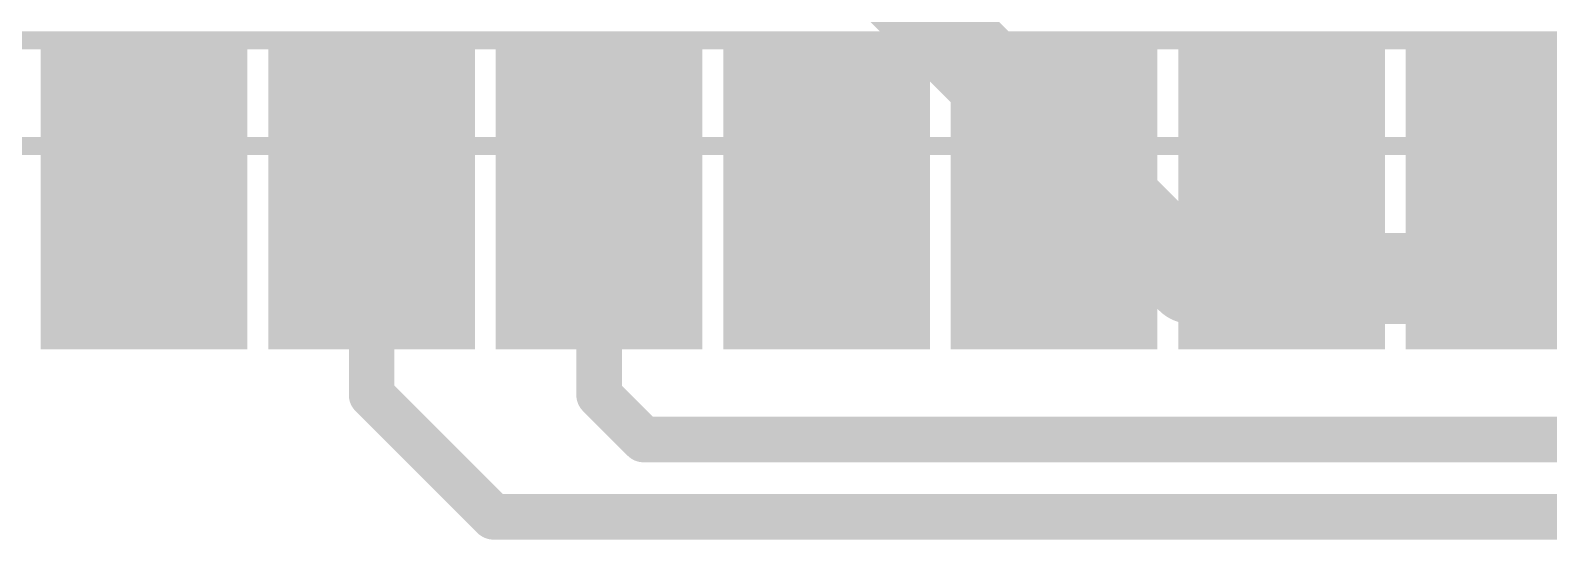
# Model space of a CAD drawing. Header units: millimetres. Extents: x -0.2 to 11.1, y -5.4 to 4.7.
# Drawn here: x 0.4108 to 0.7445, y 0.8638 to 0.9758 of the extents above; entities that cross this region are included whole.
import ezdxf

# ---------------------------------------------------------------- set-up
doc = ezdxf.new("R2010")
doc.units = ezdxf.units.MM
doc.header["$MEASUREMENT"] = 0
for name, color, linetype in [('BottomLayer', 5, 'Continuous'), ('Mechanical1', 6, 'Continuous'), ('Mechanical3', 76, 'Continuous'), ('Mechanical5', 56, 'Continuous'), ('TopLayer', 1, 'Continuous'), ('TopPaste', 8, 'Continuous'), ('TopSolder', 216, 'Continuous')]:
    doc.layers.add(name, color=color, linetype=linetype)

# ---------------------------------------------------------------- blocks, each defined once
blk = doc.blocks.new('ESP32_WROOM_32_9')
at = {"layer": 'TopLayer'}
for points in [[(0.31457, 0.23169), (0.31457, 0.26712), (0.37362, 0.26712), (0.37362, 0.23169)], [(0.31457, 0.18169), (0.31457, 0.21712), (0.37362, 0.21712), (0.37362, 0.18169)], [(0.31457, 0.13169), (0.31457, 0.16712), (0.37362, 0.16712), (0.37362, 0.13169)], [(0.31457, 0.08169), (0.31457, 0.11712), (0.37362, 0.11712), (0.37362, 0.08169)], [(0.31457, 0.03169), (0.31457, 0.06712), (0.37362, 0.06712), (0.37362, 0.03169)], [(0.31457, -0.01831), (0.31457, 0.01712), (0.37362, 0.01712), (0.37362, -0.01831)], [(0.31457, -0.06831), (0.31457, -0.03288), (0.37362, -0.03288), (0.37362, -0.06831)]]:
    blk.add_hatch(color=1, dxfattribs=at).paths.add_polyline_path(points)
at = {"layer": 'TopPaste'}
for points in [[(0.30957, 0.22669), (0.30957, 0.27212), (0.37862, 0.27212), (0.37862, 0.22669)], [(0.30957, 0.17669), (0.30957, 0.22212), (0.37862, 0.22212), (0.37862, 0.17669)], [(0.30957, 0.12669), (0.30957, 0.17212), (0.37862, 0.17212), (0.37862, 0.12669)], [(0.30957, 0.07669), (0.30957, 0.12212), (0.37862, 0.12212), (0.37862, 0.07669)], [(0.30957, 0.02669), (0.30957, 0.07212), (0.37862, 0.07212), (0.37862, 0.02669)], [(0.30957, -0.02331), (0.30957, 0.02212), (0.37862, 0.02212), (0.37862, -0.02331)], [(0.30957, -0.07331), (0.30957, -0.02788), (0.37862, -0.02788), (0.37862, -0.07331)]]:
    blk.add_hatch(color=8, dxfattribs=at).paths.add_polyline_path(points)
at = {"layer": 'TopSolder'}
for points in [[(0.3126, 0.22972), (0.3126, 0.26909), (0.37559, 0.26909), (0.37559, 0.22972)], [(0.3126, 0.17972), (0.3126, 0.21909), (0.37559, 0.21909), (0.37559, 0.17972)], [(0.3126, 0.12972), (0.3126, 0.16909), (0.37559, 0.16909), (0.37559, 0.12972)], [(0.3126, 0.07972), (0.3126, 0.11909), (0.37559, 0.11909), (0.37559, 0.07972)], [(0.3126, 0.02972), (0.3126, 0.06909), (0.37559, 0.06909), (0.37559, 0.02972)], [(0.3126, -0.02028), (0.3126, 0.01909), (0.37559, 0.01909), (0.37559, -0.02028)], [(0.3126, -0.07028), (0.3126, -0.03091), (0.37559, -0.03091), (0.37559, -0.07028)]]:
    blk.add_hatch(color=216, dxfattribs=at).paths.add_polyline_path(points)
at = {"layer": 'Mechanical1', "const_width": 0.00394}
blk.add_lwpolyline([(0.35433, 0.6437), (0.35433, -0.36024)], dxfattribs=at)
at = {"layer": 'Mechanical3', "const_width": 0.00394}
blk.add_lwpolyline([(0.37756, 0.65433), (0.37756, -0.38288)], dxfattribs=at)
at = {"layer": 'Mechanical5', "const_width": 0.00394}
blk.add_lwpolyline([(0.37756, 0.65433), (0.37756, -0.38288)], dxfattribs=at)

msp = doc.modelspace()

# ---------------------------------------------------------------- linework, layer by layer
at = {"layer": 'BottomLayer', "const_width": 0.02}
for points in [[(0.47451, 1.11278), (0.66602, 0.92126)], [(0.66602, 0.92126), (0.85433, 0.92126)]]:
    msp.add_lwpolyline(points, dxfattribs=at)
at = {"layer": 'BottomLayer', "const_width": 0.01}
msp.add_lwpolyline([(0.66102, 0.92126, 1), (0.67102, 0.92126, 1)], format="xyb", close=True, dxfattribs=at)
msp.add_lwpolyline([(0.66102, 0.92126, 1), (0.67102, 0.92126, 1)], format="xyb", close=True, dxfattribs=at)
at = {"layer": 'TopLayer', "const_width": 0.01}
for points in [[(0.48584, 0.89563), (0.48584, 0.94016)], [(0.53584, 0.89563), (0.53584, 0.94016)], [(0.48584, 0.89563), (0.51264, 0.86883)], [(0.53584, 0.89563), (0.54564, 0.88583)], [(0.54564, 0.88583), (1.04724, 0.88583)], [(0.51264, 0.86883), (1.05429, 0.86883)]]:
    msp.add_lwpolyline(points, dxfattribs=at)
at = {"layer": 'TopLayer', "const_width": 0.005}
for points in [[(0.48334, 0.94016, 1), (0.48834, 0.94016, 1)], [(0.53334, 0.94016, 1), (0.53834, 0.94016, 1)], [(0.48334, 0.89563, 1), (0.48834, 0.89563, 1)], [(0.48334, 0.89563, 1), (0.48834, 0.89563, 1)], [(0.53334, 0.89563, 1), (0.53834, 0.89563, 1)], [(0.53334, 0.89563, 1), (0.53834, 0.89563, 1)], [(0.54314, 0.88583, 1), (0.54814, 0.88583, 1)], [(0.54314, 0.88583, 1), (0.54814, 0.88583, 1)], [(0.51014, 0.86883, 1), (0.51514, 0.86883, 1)], [(0.51014, 0.86883, 1), (0.51514, 0.86883, 1)]]:
    msp.add_lwpolyline(points, format="xyb", close=True, dxfattribs=at)

# ---------------------------------------------------------------- block references
at = {"rotation": 90}
msp.add_blockref('ESP32_WROOM_32_9', (0.68524, 0.59606), dxfattribs=at)

doc.saveas('drawing.dxf')
